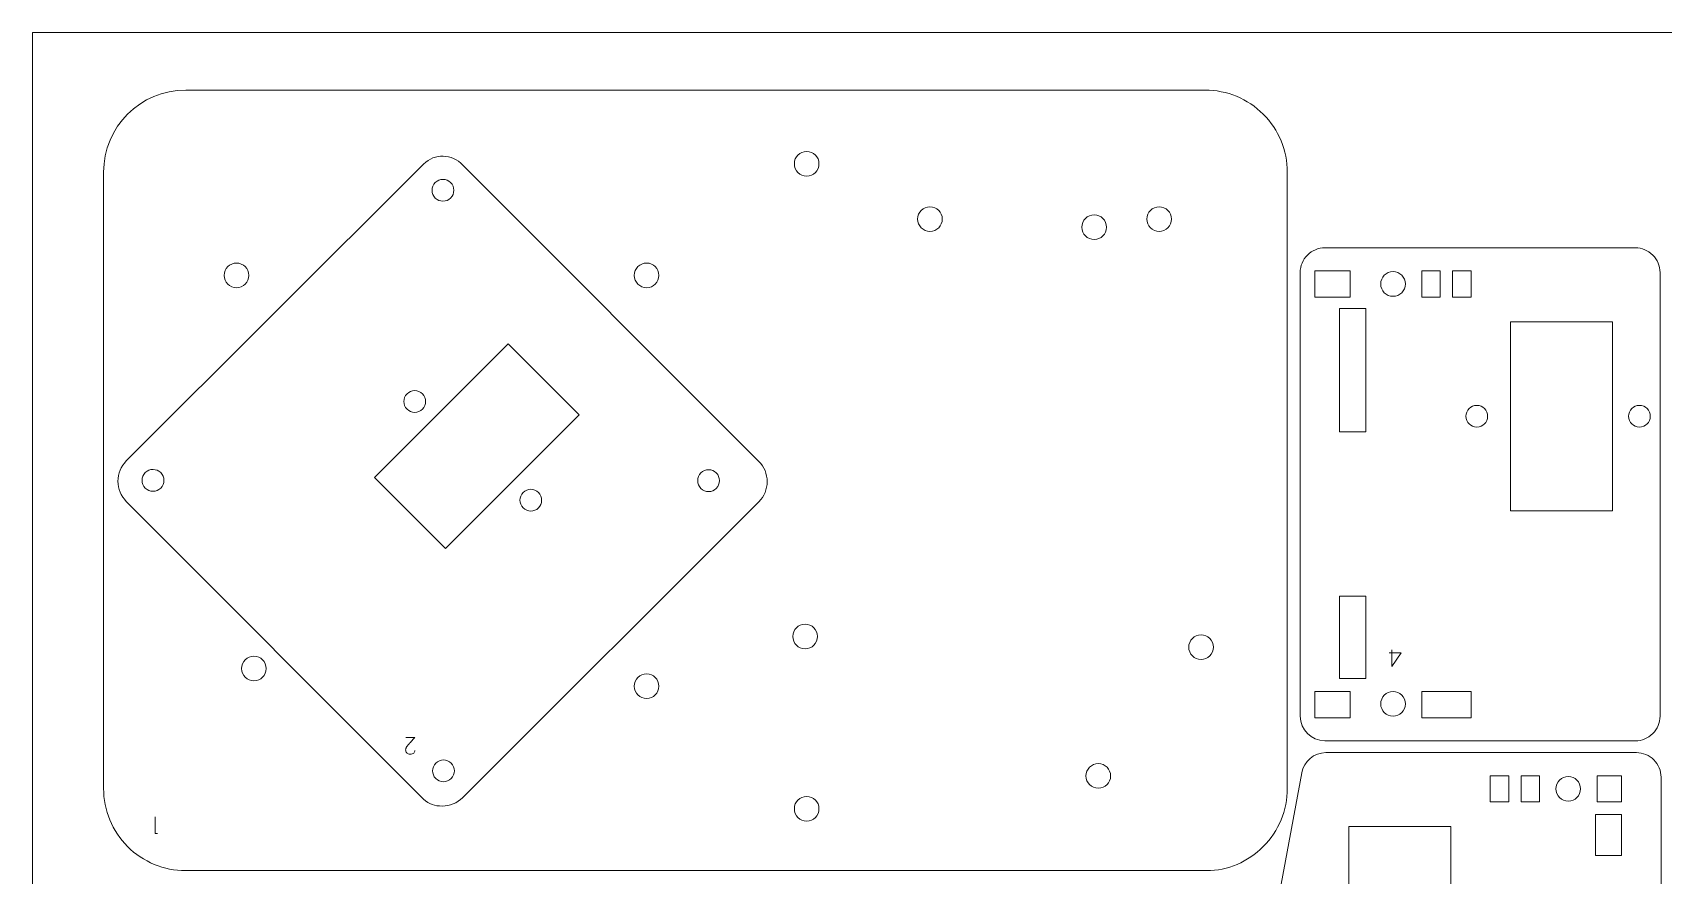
# Model space of a CAD drawing. Header units: millimetres. Extents: x 1 to 3601, y 1 to 1216.
# Drawn here: x 0.7 to 199.3, y 198.9 to 301.5 of the extents above; entities that cross this region are included whole.
import ezdxf

# ---------------------------------------------------------------- set-up
doc = ezdxf.new("R2010")
doc.units = ezdxf.units.MM
doc.layers.get('0').update_dxf_attribs({"lineweight": 5})
for name, color, linetype, lineweight in [('MARCATGE', 1, 'Continuous', 5), ('NO IMPRES', 5, 'Continuous', 5), ('TALL 1', 4, 'Continuous', 5)]:
    doc.layers.add(name, color=color, linetype=linetype, lineweight=lineweight)

msp = doc.modelspace()

# ---------------------------------------------------------------- linework, layer by layer
for points, knots in [([(143.48, 199.49), (143.48, 199.49), (143.62, 199.49), (143.62, 199.49), (143.62, 199.49), (146.28, 199.49), (148.67, 200.55), (150.55, 202.42), (150.55, 202.42), (152.43, 204.3), (153.48, 206.84), (153.48, 209.49), (153.48, 209.49), (153.48, 209.49), (153.48, 284.49), (153.48, 284.49), (153.48, 284.49), (153.48, 287.14), (152.43, 289.69), (150.55, 291.56), (150.55, 291.56), (148.67, 293.44), (146.13, 294.49), (143.48, 294.49), (143.48, 294.49), (143.48, 294.49), (19.38, 294.49), (19.38, 294.49), (19.38, 294.49), (13.86, 294.49), (9.38, 290.02), (9.38, 284.49), (9.38, 284.49), (9.38, 284.49), (9.38, 209.49), (9.38, 209.49), (9.38, 209.49), (9.38, 206.84), (10.43, 204.3), (12.31, 202.42), (12.31, 202.42), (14.18, 200.55), (16.73, 199.49), (19.38, 199.49), (19.38, 199.49), (19.38, 199.49), (143.48, 199.49), (143.48, 199.49)], [0, 0, 0, 0, 0.076923, 0.076923, 0.076923, 0.076923, 0.153846, 0.153846, 0.153846, 0.153846, 0.230769, 0.230769, 0.230769, 0.230769, 0.307692, 0.307692, 0.307692, 0.307692, 0.384615, 0.384615, 0.384615, 0.384615, 0.461538, 0.461538, 0.461538, 0.461538, 0.538462, 0.538462, 0.538462, 0.538462, 0.615385, 0.615385, 0.615385, 0.615385, 0.692308, 0.692308, 0.692308, 0.692308, 0.769231, 0.769231, 0.769231, 0.769231, 0.846154, 0.846154, 0.846154, 0.846154, 1, 1, 1, 1]), ([(48.16, 208.37), (48.16, 208.37), (48.33, 208.2), (48.33, 208.2), (48.33, 208.2), (48.99, 207.55), (49.7, 207.35), (50.62, 207.35), (50.62, 207.35), (51.54, 207.35), (52.43, 207.71), (53.08, 208.36), (53.08, 208.36), (53.08, 208.36), (89.14, 244.39), (89.14, 244.39), (89.14, 244.39), (89.8, 245.04), (90.16, 245.92), (90.16, 246.84), (90.16, 246.84), (90.16, 247.76), (89.8, 248.65), (89.15, 249.3), (89.15, 249.3), (89.15, 249.3), (53.12, 285.37), (53.12, 285.37), (53.12, 285.37), (51.77, 286.73), (49.7, 286.85), (48.34, 285.49), (48.34, 285.49), (48.34, 285.49), (48.21, 285.37), (48.21, 285.37), (48.21, 285.37), (48.21, 285.37), (12.14, 249.35), (12.14, 249.35), (12.14, 249.35), (11.49, 248.7), (11.12, 247.81), (11.12, 246.89), (11.12, 246.89), (11.12, 245.97), (11.49, 245.08), (12.14, 244.43), (12.14, 244.43), (12.14, 244.43), (48.16, 208.37), (48.16, 208.37)], [0, 0, 0, 0, 0.071429, 0.071429, 0.071429, 0.071429, 0.142857, 0.142857, 0.142857, 0.142857, 0.214286, 0.214286, 0.214286, 0.214286, 0.285714, 0.285714, 0.285714, 0.285714, 0.357143, 0.357143, 0.357143, 0.357143, 0.428571, 0.428571, 0.428571, 0.428571, 0.5, 0.5, 0.5, 0.5, 0.571429, 0.571429, 0.571429, 0.571429, 0.642857, 0.642857, 0.642857, 0.642857, 0.714286, 0.714286, 0.714286, 0.714286, 0.785714, 0.785714, 0.785714, 0.785714, 0.857143, 0.857143, 0.857143, 0.857143, 1, 1, 1, 1]), ([(158.05, 215.29), (158.05, 215.29), (195.85, 215.29), (195.85, 215.29), (195.85, 215.29), (196.64, 215.29), (197.4, 215.61), (197.97, 216.17), (197.97, 216.17), (198.53, 216.73), (198.85, 217.49), (198.85, 218.29), (198.85, 218.29), (198.85, 218.29), (198.85, 272.29), (198.85, 272.29), (198.85, 272.29), (198.85, 273.09), (198.53, 273.85), (197.97, 274.41), (197.97, 274.41), (197.4, 274.97), (196.64, 275.29), (195.85, 275.29), (195.85, 275.29), (195.85, 275.29), (158.05, 275.29), (158.05, 275.29), (158.05, 275.29), (157.25, 275.29), (156.49, 274.97), (155.92, 274.41), (155.92, 274.41), (155.36, 273.85), (155.05, 273.09), (155.05, 272.29), (155.05, 272.29), (155.05, 272.29), (155.05, 218.29), (155.05, 218.29), (155.05, 218.29), (155.05, 216.63), (156.39, 215.29), (158.05, 215.29)], [0, 0, 0, 0, 0.083333, 0.083333, 0.083333, 0.083333, 0.166667, 0.166667, 0.166667, 0.166667, 0.25, 0.25, 0.25, 0.25, 0.333333, 0.333333, 0.333333, 0.333333, 0.416667, 0.416667, 0.416667, 0.416667, 0.5, 0.5, 0.5, 0.5, 0.583333, 0.583333, 0.583333, 0.583333, 0.666667, 0.666667, 0.666667, 0.666667, 0.75, 0.75, 0.75, 0.75, 0.833333, 0.833333, 0.833333, 0.833333, 1, 1, 1, 1]), ([(67.26, 254.96), (67.26, 254.96), (50.99, 238.7), (50.99, 238.7), (50.99, 238.7), (50.99, 238.7), (42.37, 247.34), (42.37, 247.34), (42.37, 247.34), (42.37, 247.34), (58.64, 263.59), (58.64, 263.59), (58.64, 263.59), (58.64, 263.59), (67.26, 254.96), (67.26, 254.96)], [0, 0, 0, 0, 0.2, 0.2, 0.2, 0.2, 0.4, 0.4, 0.4, 0.4, 0.6, 0.6, 0.6, 0.6, 1, 1, 1, 1]), ([(195.98, 213.85), (196.78, 213.85), (197.54, 213.53), (198.1, 212.97), (198.1, 212.97), (198.66, 212.41), (198.98, 211.64), (198.98, 210.85), (198.98, 210.85), (198.98, 210.85), (198.98, 156.85), (198.98, 156.85), (198.98, 156.85), (198.98, 155.19), (197.64, 153.85), (195.98, 153.85), (195.98, 153.85), (195.98, 153.85), (158.18, 153.85), (158.18, 153.85), (158.18, 153.85), (157.65, 153.85), (157.13, 153.99), (156.67, 154.25), (156.67, 154.25), (156.67, 154.25), (148.27, 159.14), (148.27, 159.14), (148.27, 159.14), (146.81, 159.98), (146.04, 161.66), (146.34, 163.32), (146.34, 163.32), (146.34, 163.32), (155.23, 211.39), (155.23, 211.39), (155.23, 211.39), (155.49, 212.81), (156.73, 213.85), (158.18, 213.85), (158.18, 213.85), (158.18, 213.85), (195.98, 213.85), (195.98, 213.85)], [0, 0, 0, 0, 0.083333, 0.083333, 0.083333, 0.083333, 0.166667, 0.166667, 0.166667, 0.166667, 0.25, 0.25, 0.25, 0.25, 0.333333, 0.333333, 0.333333, 0.333333, 0.416667, 0.416667, 0.416667, 0.416667, 0.5, 0.5, 0.5, 0.5, 0.583333, 0.583333, 0.583333, 0.583333, 0.666667, 0.666667, 0.666667, 0.666667, 0.75, 0.75, 0.75, 0.75, 0.833333, 0.833333, 0.833333, 0.833333, 1, 1, 1, 1])]:
    msp.add_open_spline(points, degree=3, knots=knots)
at = {"layer": 'MARCATGE'}
for points, knots in [([(166.21, 224.33), (166.21, 224.33), (167.32, 225.99), (167.32, 225.99), (167.32, 225.99), (167.32, 225.99), (165.88, 225.99), (165.88, 225.99), (165.88, 225.99), (165.88, 225.99), (167.32, 225.99), (167.32, 225.99), (167.32, 225.99), (167.32, 225.99), (166.21, 224.33), (166.21, 224.33), (166.21, 224.33), (166.21, 224.33), (166.21, 226.38), (166.21, 226.38), (166.21, 226.38), (166.21, 226.38), (166.21, 224.33), (166.21, 224.33)], [0, 0, 0, 0, 0.142857, 0.142857, 0.142857, 0.142857, 0.285714, 0.285714, 0.285714, 0.285714, 0.428571, 0.428571, 0.428571, 0.428571, 0.571429, 0.571429, 0.571429, 0.571429, 0.714286, 0.714286, 0.714286, 0.714286, 1, 1, 1, 1]), ([(47.28, 215.71), (47.11, 215.52), (46.96, 215.35), (46.82, 215.2), (46.82, 215.2), (46.76, 215.13), (46.7, 215.07), (46.64, 215), (46.64, 215), (46.59, 214.94), (46.54, 214.88), (46.49, 214.83), (46.49, 214.83), (46.44, 214.78), (46.4, 214.73), (46.37, 214.69), (46.37, 214.69), (46.34, 214.66), (46.32, 214.63), (46.32, 214.63), (46.32, 214.63), (46.31, 214.61), (46.29, 214.58), (46.27, 214.56), (46.27, 214.56), (46.25, 214.53), (46.24, 214.5), (46.22, 214.47), (46.22, 214.47), (46.2, 214.43), (46.19, 214.39), (46.17, 214.35), (46.17, 214.35), (46.16, 214.3), (46.15, 214.24), (46.15, 214.18), (46.15, 214.18), (46.15, 214.12), (46.16, 214.06), (46.18, 214), (46.18, 214), (46.2, 213.93), (46.24, 213.88), (46.28, 213.83), (46.28, 213.83), (46.32, 213.78), (46.38, 213.74), (46.45, 213.71), (46.45, 213.71), (46.52, 213.68), (46.6, 213.66), (46.7, 213.66), (46.7, 213.66), (46.89, 213.66), (47.04, 213.71), (47.13, 213.79), (47.13, 213.79), (47.23, 213.87), (47.27, 213.99), (47.27, 214.13), (47.27, 214.13), (47.27, 213.99), (47.23, 213.87), (47.13, 213.79), (47.13, 213.79), (47.04, 213.71), (46.89, 213.66), (46.7, 213.66), (46.7, 213.66), (46.6, 213.66), (46.52, 213.68), (46.45, 213.71), (46.45, 213.71), (46.38, 213.74), (46.32, 213.78), (46.28, 213.83), (46.28, 213.83), (46.24, 213.88), (46.2, 213.93), (46.18, 214), (46.18, 214), (46.16, 214.06), (46.15, 214.12), (46.15, 214.18), (46.15, 214.18), (46.15, 214.24), (46.16, 214.3), (46.17, 214.35), (46.17, 214.35), (46.19, 214.39), (46.2, 214.43), (46.22, 214.47), (46.22, 214.47), (46.24, 214.5), (46.25, 214.53), (46.27, 214.56), (46.27, 214.56), (46.29, 214.58), (46.31, 214.61), (46.32, 214.63), (46.32, 214.63), (46.32, 214.63), (46.34, 214.66), (46.37, 214.69), (46.37, 214.69), (46.4, 214.73), (46.44, 214.78), (46.49, 214.83), (46.49, 214.83), (46.54, 214.88), (46.59, 214.94), (46.64, 215), (46.64, 215), (46.7, 215.07), (46.76, 215.13), (46.82, 215.2), (46.82, 215.2), (46.96, 215.35), (47.11, 215.52), (47.28, 215.71), (47.28, 215.71), (47.28, 215.71), (46.17, 215.71), (46.17, 215.71), (46.17, 215.71), (46.17, 215.71), (47.28, 215.71), (47.28, 215.71)], [0, 0, 0, 0, 0.030303, 0.030303, 0.030303, 0.030303, 0.060606, 0.060606, 0.060606, 0.060606, 0.090909, 0.090909, 0.090909, 0.090909, 0.121212, 0.121212, 0.121212, 0.121212, 0.151515, 0.151515, 0.151515, 0.151515, 0.181818, 0.181818, 0.181818, 0.181818, 0.212121, 0.212121, 0.212121, 0.212121, 0.242424, 0.242424, 0.242424, 0.242424, 0.272727, 0.272727, 0.272727, 0.272727, 0.30303, 0.30303, 0.30303, 0.30303, 0.333333, 0.333333, 0.333333, 0.333333, 0.363636, 0.363636, 0.363636, 0.363636, 0.393939, 0.393939, 0.393939, 0.393939, 0.424242, 0.424242, 0.424242, 0.424242, 0.454545, 0.454545, 0.454545, 0.454545, 0.484848, 0.484848, 0.484848, 0.484848, 0.515152, 0.515152, 0.515152, 0.515152, 0.545455, 0.545455, 0.545455, 0.545455, 0.575758, 0.575758, 0.575758, 0.575758, 0.606061, 0.606061, 0.606061, 0.606061, 0.636364, 0.636364, 0.636364, 0.636364, 0.666667, 0.666667, 0.666667, 0.666667, 0.69697, 0.69697, 0.69697, 0.69697, 0.727273, 0.727273, 0.727273, 0.727273, 0.757576, 0.757576, 0.757576, 0.757576, 0.787879, 0.787879, 0.787879, 0.787879, 0.818182, 0.818182, 0.818182, 0.818182, 0.848485, 0.848485, 0.848485, 0.848485, 0.878788, 0.878788, 0.878788, 0.878788, 0.909091, 0.909091, 0.909091, 0.909091, 0.939394, 0.939394, 0.939394, 0.939394, 1, 1, 1, 1]), ([(15.65, 204.02), (15.65, 204.02), (15.94, 204.02), (15.94, 204.02), (15.94, 204.02), (15.94, 204.02), (15.65, 204.02), (15.65, 204.02), (15.65, 204.02), (15.65, 204.02), (15.65, 206.05), (15.65, 206.05), (15.65, 206.05), (15.65, 206.05), (15.65, 204.02), (15.65, 204.02)], [0, 0, 0, 0, 0.2, 0.2, 0.2, 0.2, 0.4, 0.4, 0.4, 0.4, 0.6, 0.6, 0.6, 0.6, 1, 1, 1, 1])]:
    msp.add_open_spline(points, degree=3, knots=knots, dxfattribs=at)
at = {"layer": 'NO IMPRES'}
msp.add_lwpolyline([(0.74, 1.48), (0.74, 301.48), (600.74, 301.48), (600.74, 1.48)], close=True, dxfattribs=at)
at = {"layer": 'TALL 1'}
for points, knots in [([(93.47, 285.52), (93.47, 284.69), (94.14, 284.02), (94.97, 284.02), (94.97, 284.02), (95.8, 284.02), (96.47, 284.69), (96.47, 285.52), (96.47, 285.52), (96.47, 286.35), (95.8, 287.02), (94.97, 287.02), (94.97, 287.02), (94.14, 287.02), (93.47, 286.35), (93.47, 285.52)], [0, 0, 0, 0, 0.2, 0.2, 0.2, 0.2, 0.4, 0.4, 0.4, 0.4, 0.6, 0.6, 0.6, 0.6, 1, 1, 1, 1]), ([(51.63, 283.23), (51.12, 283.74), (50.28, 283.74), (49.76, 283.23), (49.76, 283.23), (49.24, 282.71), (49.24, 281.87), (49.76, 281.35), (49.76, 281.35), (50.28, 280.84), (51.12, 280.84), (51.63, 281.35), (51.63, 281.35), (52.15, 281.87), (52.15, 282.71), (51.63, 283.23)], [0, 0, 0, 0, 0.2, 0.2, 0.2, 0.2, 0.4, 0.4, 0.4, 0.4, 0.6, 0.6, 0.6, 0.6, 1, 1, 1, 1]), ([(108.48, 278.79), (108.48, 277.96), (109.15, 277.29), (109.98, 277.29), (109.98, 277.29), (110.81, 277.29), (111.48, 277.96), (111.48, 278.79), (111.48, 278.79), (111.48, 279.62), (110.81, 280.29), (109.98, 280.29), (109.98, 280.29), (109.15, 280.29), (108.48, 279.62), (108.48, 278.79)], [0, 0, 0, 0, 0.2, 0.2, 0.2, 0.2, 0.4, 0.4, 0.4, 0.4, 0.6, 0.6, 0.6, 0.6, 1, 1, 1, 1]), ([(136.38, 278.79), (136.38, 277.96), (137.05, 277.29), (137.88, 277.29), (137.88, 277.29), (138.71, 277.29), (139.38, 277.96), (139.38, 278.79), (139.38, 278.79), (139.38, 279.62), (138.71, 280.29), (137.88, 280.29), (137.88, 280.29), (137.05, 280.29), (136.38, 279.62), (136.38, 278.79)], [0, 0, 0, 0, 0.2, 0.2, 0.2, 0.2, 0.4, 0.4, 0.4, 0.4, 0.6, 0.6, 0.6, 0.6, 1, 1, 1, 1]), ([(128.47, 277.8), (128.47, 276.97), (129.14, 276.3), (129.97, 276.3), (129.97, 276.3), (130.8, 276.3), (131.47, 276.97), (131.47, 277.8), (131.47, 277.8), (131.47, 278.63), (130.8, 279.3), (129.97, 279.3), (129.97, 279.3), (129.14, 279.3), (128.47, 278.63), (128.47, 277.8)], [0, 0, 0, 0, 0.2, 0.2, 0.2, 0.2, 0.4, 0.4, 0.4, 0.4, 0.6, 0.6, 0.6, 0.6, 1, 1, 1, 1]), ([(24.06, 271.94), (24.06, 271.11), (24.73, 270.44), (25.56, 270.44), (25.56, 270.44), (26.39, 270.44), (27.06, 271.11), (27.06, 271.94), (27.06, 271.94), (27.06, 272.77), (26.39, 273.44), (25.56, 273.44), (25.56, 273.44), (24.73, 273.44), (24.06, 272.77), (24.06, 271.94)], [0, 0, 0, 0, 0.2, 0.2, 0.2, 0.2, 0.4, 0.4, 0.4, 0.4, 0.6, 0.6, 0.6, 0.6, 1, 1, 1, 1]), ([(73.98, 271.94), (73.98, 271.11), (74.65, 270.44), (75.48, 270.44), (75.48, 270.44), (76.31, 270.44), (76.98, 271.11), (76.98, 271.94), (76.98, 271.94), (76.98, 272.77), (76.31, 273.44), (75.48, 273.44), (75.48, 273.44), (74.65, 273.44), (73.98, 272.77), (73.98, 271.94)], [0, 0, 0, 0, 0.2, 0.2, 0.2, 0.2, 0.4, 0.4, 0.4, 0.4, 0.6, 0.6, 0.6, 0.6, 1, 1, 1, 1]), ([(156.85, 272.49), (156.85, 272.49), (161.15, 272.49), (161.15, 272.49), (161.15, 272.49), (161.15, 272.49), (161.15, 269.29), (161.15, 269.29), (161.15, 269.29), (161.15, 269.29), (156.85, 269.29), (156.85, 269.29), (156.85, 269.29), (156.85, 269.29), (156.85, 272.49), (156.85, 272.49)], [0, 0, 0, 0, 0.2, 0.2, 0.2, 0.2, 0.4, 0.4, 0.4, 0.4, 0.6, 0.6, 0.6, 0.6, 1, 1, 1, 1]), ([(166.35, 269.39), (167.17, 269.39), (167.85, 270.06), (167.85, 270.89), (167.85, 270.89), (167.85, 271.72), (167.17, 272.39), (166.35, 272.39), (166.35, 272.39), (165.52, 272.39), (164.85, 271.72), (164.85, 270.89), (164.85, 270.89), (164.85, 270.06), (165.52, 269.39), (166.35, 269.39)], [0, 0, 0, 0, 0.2, 0.2, 0.2, 0.2, 0.4, 0.4, 0.4, 0.4, 0.6, 0.6, 0.6, 0.6, 1, 1, 1, 1]), ([(172.09, 269.29), (172.09, 269.29), (169.85, 269.29), (169.85, 269.29), (169.85, 269.29), (169.85, 269.29), (169.85, 272.49), (169.85, 272.49), (169.85, 272.49), (169.85, 272.49), (172.09, 272.49), (172.09, 272.49), (172.09, 272.49), (172.09, 272.49), (172.09, 269.29), (172.09, 269.29)], [0, 0, 0, 0, 0.2, 0.2, 0.2, 0.2, 0.4, 0.4, 0.4, 0.4, 0.6, 0.6, 0.6, 0.6, 1, 1, 1, 1]), ([(173.6, 272.49), (173.6, 272.49), (175.85, 272.49), (175.85, 272.49), (175.85, 272.49), (175.85, 272.49), (175.85, 269.29), (175.85, 269.29), (175.85, 269.29), (175.85, 269.29), (173.6, 269.29), (173.6, 269.29), (173.6, 269.29), (173.6, 269.29), (173.6, 272.49), (173.6, 272.49)], [0, 0, 0, 0, 0.2, 0.2, 0.2, 0.2, 0.4, 0.4, 0.4, 0.4, 0.6, 0.6, 0.6, 0.6, 1, 1, 1, 1]), ([(159.85, 252.89), (159.85, 252.89), (159.85, 267.89), (159.85, 267.89), (159.85, 267.89), (159.85, 267.89), (163.05, 267.89), (163.05, 267.89), (163.05, 267.89), (163.05, 267.89), (163.05, 252.89), (163.05, 252.89), (163.05, 252.89), (163.05, 252.89), (159.85, 252.89), (159.85, 252.89)], [0, 0, 0, 0, 0.2, 0.2, 0.2, 0.2, 0.4, 0.4, 0.4, 0.4, 0.6, 0.6, 0.6, 0.6, 1, 1, 1, 1]), ([(180.65, 266.29), (180.65, 266.29), (180.65, 243.29), (180.65, 243.29), (180.65, 243.29), (180.65, 243.29), (193.05, 243.29), (193.05, 243.29), (193.05, 243.29), (193.05, 243.29), (193.05, 266.29), (193.05, 266.29), (193.05, 266.29), (193.05, 266.29), (180.65, 266.29), (180.65, 266.29)], [0, 0, 0, 0, 0.2, 0.2, 0.2, 0.2, 0.4, 0.4, 0.4, 0.4, 0.6, 0.6, 0.6, 0.6, 1, 1, 1, 1]), ([(48.19, 257.53), (47.67, 258.05), (46.83, 258.05), (46.32, 257.53), (46.32, 257.53), (45.8, 257.01), (45.8, 256.17), (46.32, 255.66), (46.32, 255.66), (46.83, 255.14), (47.67, 255.14), (48.19, 255.66), (48.19, 255.66), (48.71, 256.17), (48.71, 257.01), (48.19, 257.53)], [0, 0, 0, 0, 0.2, 0.2, 0.2, 0.2, 0.4, 0.4, 0.4, 0.4, 0.6, 0.6, 0.6, 0.6, 1, 1, 1, 1]), ([(176.55, 253.47), (177.28, 253.47), (177.87, 254.06), (177.87, 254.79), (177.87, 254.79), (177.87, 255.52), (177.28, 256.12), (176.55, 256.12), (176.55, 256.12), (175.81, 256.12), (175.22, 255.52), (175.22, 254.79), (175.22, 254.79), (175.22, 254.06), (175.81, 253.47), (176.55, 253.47)], [0, 0, 0, 0, 0.2, 0.2, 0.2, 0.2, 0.4, 0.4, 0.4, 0.4, 0.6, 0.6, 0.6, 0.6, 1, 1, 1, 1]), ([(196.35, 253.47), (197.08, 253.47), (197.67, 254.06), (197.67, 254.79), (197.67, 254.79), (197.67, 255.52), (197.08, 256.12), (196.35, 256.12), (196.35, 256.12), (195.61, 256.12), (195.02, 255.52), (195.02, 254.79), (195.02, 254.79), (195.02, 254.06), (195.61, 253.47), (196.35, 253.47)], [0, 0, 0, 0, 0.2, 0.2, 0.2, 0.2, 0.4, 0.4, 0.4, 0.4, 0.6, 0.6, 0.6, 0.6, 1, 1, 1, 1]), ([(16.33, 247.93), (15.82, 248.44), (14.98, 248.45), (14.46, 247.93), (14.46, 247.93), (13.94, 247.41), (13.94, 246.57), (14.46, 246.05), (14.46, 246.05), (14.98, 245.54), (15.82, 245.54), (16.33, 246.05), (16.33, 246.05), (16.85, 246.57), (16.85, 247.41), (16.33, 247.93)], [0, 0, 0, 0, 0.2, 0.2, 0.2, 0.2, 0.4, 0.4, 0.4, 0.4, 0.6, 0.6, 0.6, 0.6, 1, 1, 1, 1]), ([(83.97, 247.89), (83.45, 248.41), (82.61, 248.41), (82.09, 247.89), (82.09, 247.89), (81.58, 247.38), (81.58, 246.54), (82.09, 246.02), (82.09, 246.02), (82.61, 245.5), (83.45, 245.5), (83.97, 246.02), (83.97, 246.02), (84.48, 246.54), (84.48, 247.38), (83.97, 247.89)], [0, 0, 0, 0, 0.2, 0.2, 0.2, 0.2, 0.4, 0.4, 0.4, 0.4, 0.6, 0.6, 0.6, 0.6, 1, 1, 1, 1]), ([(62.32, 245.51), (61.81, 246.03), (60.97, 246.03), (60.45, 245.51), (60.45, 245.51), (59.93, 244.99), (59.93, 244.15), (60.45, 243.64), (60.45, 243.64), (60.96, 243.12), (61.8, 243.12), (62.32, 243.63), (62.32, 243.63), (62.84, 244.15), (62.84, 244.99), (62.32, 245.51)], [0, 0, 0, 0, 0.2, 0.2, 0.2, 0.2, 0.4, 0.4, 0.4, 0.4, 0.6, 0.6, 0.6, 0.6, 1, 1, 1, 1]), ([(159.85, 232.89), (159.85, 232.89), (163.05, 232.89), (163.05, 232.89), (163.05, 232.89), (163.05, 232.89), (163.05, 222.89), (163.05, 222.89), (163.05, 222.89), (163.05, 222.89), (159.85, 222.89), (159.85, 222.89), (159.85, 222.89), (159.85, 222.89), (159.85, 232.89), (159.85, 232.89)], [0, 0, 0, 0, 0.2, 0.2, 0.2, 0.2, 0.4, 0.4, 0.4, 0.4, 0.6, 0.6, 0.6, 0.6, 1, 1, 1, 1]), ([(93.28, 227.99), (93.28, 227.16), (93.95, 226.49), (94.78, 226.49), (94.78, 226.49), (95.61, 226.49), (96.28, 227.16), (96.28, 227.99), (96.28, 227.99), (96.28, 228.82), (95.61, 229.49), (94.78, 229.49), (94.78, 229.49), (93.95, 229.49), (93.28, 228.82), (93.28, 227.99)], [0, 0, 0, 0, 0.2, 0.2, 0.2, 0.2, 0.4, 0.4, 0.4, 0.4, 0.6, 0.6, 0.6, 0.6, 1, 1, 1, 1]), ([(141.48, 226.69), (141.48, 225.86), (142.15, 225.19), (142.98, 225.19), (142.98, 225.19), (143.81, 225.19), (144.48, 225.86), (144.48, 226.69), (144.48, 226.69), (144.48, 227.52), (143.81, 228.19), (142.98, 228.19), (142.98, 228.19), (142.15, 228.19), (141.48, 227.52), (141.48, 226.69)], [0, 0, 0, 0, 0.2, 0.2, 0.2, 0.2, 0.4, 0.4, 0.4, 0.4, 0.6, 0.6, 0.6, 0.6, 1, 1, 1, 1]), ([(26.18, 224.09), (26.18, 223.26), (26.85, 222.59), (27.68, 222.59), (27.68, 222.59), (28.51, 222.59), (29.18, 223.26), (29.18, 224.09), (29.18, 224.09), (29.18, 224.92), (28.51, 225.59), (27.68, 225.59), (27.68, 225.59), (26.85, 225.59), (26.18, 224.92), (26.18, 224.09)], [0, 0, 0, 0, 0.2, 0.2, 0.2, 0.2, 0.4, 0.4, 0.4, 0.4, 0.6, 0.6, 0.6, 0.6, 1, 1, 1, 1]), ([(73.98, 221.94), (73.98, 221.11), (74.65, 220.44), (75.48, 220.44), (75.48, 220.44), (76.31, 220.44), (76.98, 221.11), (76.98, 221.94), (76.98, 221.94), (76.98, 222.77), (76.31, 223.44), (75.48, 223.44), (75.48, 223.44), (74.65, 223.44), (73.98, 222.77), (73.98, 221.94)], [0, 0, 0, 0, 0.2, 0.2, 0.2, 0.2, 0.4, 0.4, 0.4, 0.4, 0.6, 0.6, 0.6, 0.6, 1, 1, 1, 1]), ([(161.15, 218.09), (161.15, 218.09), (156.85, 218.09), (156.85, 218.09), (156.85, 218.09), (156.85, 218.09), (156.85, 221.29), (156.85, 221.29), (156.85, 221.29), (156.85, 221.29), (161.15, 221.29), (161.15, 221.29), (161.15, 221.29), (161.15, 221.29), (161.15, 218.09), (161.15, 218.09)], [0, 0, 0, 0, 0.2, 0.2, 0.2, 0.2, 0.4, 0.4, 0.4, 0.4, 0.6, 0.6, 0.6, 0.6, 1, 1, 1, 1]), ([(166.35, 218.29), (167.17, 218.29), (167.85, 218.96), (167.85, 219.79), (167.85, 219.79), (167.85, 220.62), (167.17, 221.29), (166.35, 221.29), (166.35, 221.29), (165.52, 221.29), (164.85, 220.62), (164.85, 219.79), (164.85, 219.79), (164.85, 218.96), (165.52, 218.29), (166.35, 218.29)], [0, 0, 0, 0, 0.2, 0.2, 0.2, 0.2, 0.4, 0.4, 0.4, 0.4, 0.6, 0.6, 0.6, 0.6, 1, 1, 1, 1]), ([(169.85, 218.09), (169.85, 218.09), (175.85, 218.09), (175.85, 218.09), (175.85, 218.09), (175.85, 218.09), (175.85, 221.29), (175.85, 221.29), (175.85, 221.29), (175.85, 221.29), (169.85, 221.29), (169.85, 221.29), (169.85, 221.29), (169.85, 221.29), (169.85, 218.09), (169.85, 218.09)], [0, 0, 0, 0, 0.2, 0.2, 0.2, 0.2, 0.4, 0.4, 0.4, 0.4, 0.6, 0.6, 0.6, 0.6, 1, 1, 1, 1]), ([(51.69, 212.57), (51.17, 213.09), (50.33, 213.09), (49.82, 212.57), (49.82, 212.57), (49.3, 212.06), (49.3, 211.22), (49.81, 210.7), (49.81, 210.7), (50.33, 210.18), (51.17, 210.18), (51.69, 210.7), (51.69, 210.7), (52.21, 211.21), (52.21, 212.05), (51.69, 212.57)], [0, 0, 0, 0, 0.2, 0.2, 0.2, 0.2, 0.4, 0.4, 0.4, 0.4, 0.6, 0.6, 0.6, 0.6, 1, 1, 1, 1]), ([(128.97, 211.02), (128.97, 210.19), (129.64, 209.52), (130.47, 209.52), (130.47, 209.52), (131.3, 209.52), (131.97, 210.19), (131.97, 211.02), (131.97, 211.02), (131.97, 211.85), (131.3, 212.52), (130.47, 212.52), (130.47, 212.52), (129.64, 212.52), (128.97, 211.85), (128.97, 211.02)], [0, 0, 0, 0, 0.2, 0.2, 0.2, 0.2, 0.4, 0.4, 0.4, 0.4, 0.6, 0.6, 0.6, 0.6, 1, 1, 1, 1]), ([(178.17, 211.05), (178.17, 211.05), (178.18, 211.05), (178.18, 211.05), (178.18, 211.05), (178.18, 211.05), (178.18, 207.85), (178.18, 207.85), (178.18, 207.85), (178.18, 207.85), (180.43, 207.85), (180.43, 207.85), (180.43, 207.85), (180.43, 207.85), (180.43, 211.05), (180.43, 211.05), (180.43, 211.05), (180.43, 211.05), (178.17, 211.05), (178.17, 211.05)], [0, 0, 0, 0, 0.166667, 0.166667, 0.166667, 0.166667, 0.333333, 0.333333, 0.333333, 0.333333, 0.5, 0.5, 0.5, 0.5, 0.666667, 0.666667, 0.666667, 0.666667, 1, 1, 1, 1]), ([(181.93, 207.85), (181.93, 207.85), (181.93, 207.85), (181.93, 207.85), (181.93, 207.85), (181.93, 207.85), (184.18, 207.85), (184.18, 207.85), (184.18, 207.85), (184.18, 207.85), (184.18, 211.05), (184.18, 211.05), (184.18, 211.05), (184.18, 211.05), (181.93, 211.05), (181.93, 211.05), (181.93, 211.05), (181.93, 211.05), (181.93, 207.85), (181.93, 207.85)], [0, 0, 0, 0, 0.166667, 0.166667, 0.166667, 0.166667, 0.333333, 0.333333, 0.333333, 0.333333, 0.5, 0.5, 0.5, 0.5, 0.666667, 0.666667, 0.666667, 0.666667, 1, 1, 1, 1]), ([(187.68, 207.95), (186.85, 207.95), (186.18, 208.62), (186.18, 209.45), (186.18, 209.45), (186.18, 210.27), (186.85, 210.95), (187.68, 210.95), (187.68, 210.95), (188.51, 210.95), (189.18, 210.27), (189.18, 209.45), (189.18, 209.45), (189.18, 208.62), (188.51, 207.95), (187.68, 207.95)], [0, 0, 0, 0, 0.2, 0.2, 0.2, 0.2, 0.4, 0.4, 0.4, 0.4, 0.6, 0.6, 0.6, 0.6, 1, 1, 1, 1]), ([(194.18, 207.85), (194.18, 207.85), (194.18, 211.05), (194.18, 211.05), (194.18, 211.05), (194.18, 211.05), (191.18, 211.05), (191.18, 211.05), (191.18, 211.05), (191.18, 211.05), (191.18, 207.85), (191.18, 207.85), (191.18, 207.85), (191.18, 207.85), (194.18, 207.85), (194.18, 207.85)], [0, 0, 0, 0, 0.2, 0.2, 0.2, 0.2, 0.4, 0.4, 0.4, 0.4, 0.6, 0.6, 0.6, 0.6, 1, 1, 1, 1]), ([(93.47, 207.02), (93.47, 206.19), (94.14, 205.52), (94.97, 205.52), (94.97, 205.52), (95.8, 205.52), (96.47, 206.19), (96.47, 207.02), (96.47, 207.02), (96.47, 207.85), (95.8, 208.52), (94.97, 208.52), (94.97, 208.52), (94.14, 208.52), (93.47, 207.85), (93.47, 207.02)], [0, 0, 0, 0, 0.2, 0.2, 0.2, 0.2, 0.4, 0.4, 0.4, 0.4, 0.6, 0.6, 0.6, 0.6, 1, 1, 1, 1]), ([(173.38, 204.85), (173.38, 204.85), (173.38, 181.85), (173.38, 181.85), (173.38, 181.85), (173.38, 181.85), (160.98, 181.85), (160.98, 181.85), (160.98, 181.85), (160.98, 181.85), (160.98, 204.85), (160.98, 204.85), (160.98, 204.85), (160.98, 204.85), (173.38, 204.85), (173.38, 204.85)], [0, 0, 0, 0, 0.2, 0.2, 0.2, 0.2, 0.4, 0.4, 0.4, 0.4, 0.6, 0.6, 0.6, 0.6, 1, 1, 1, 1]), ([(194.18, 201.34), (194.18, 201.34), (190.98, 201.34), (190.98, 201.34), (190.98, 201.34), (190.98, 201.34), (190.98, 206.34), (190.98, 206.34), (190.98, 206.34), (190.98, 206.34), (194.18, 206.34), (194.18, 206.34), (194.18, 206.34), (194.18, 206.34), (194.18, 201.34), (194.18, 201.34)], [0, 0, 0, 0, 0.2, 0.2, 0.2, 0.2, 0.4, 0.4, 0.4, 0.4, 0.6, 0.6, 0.6, 0.6, 1, 1, 1, 1])]:
    msp.add_open_spline(points, degree=3, knots=knots, dxfattribs=at)

doc.saveas('drawing.dxf')
